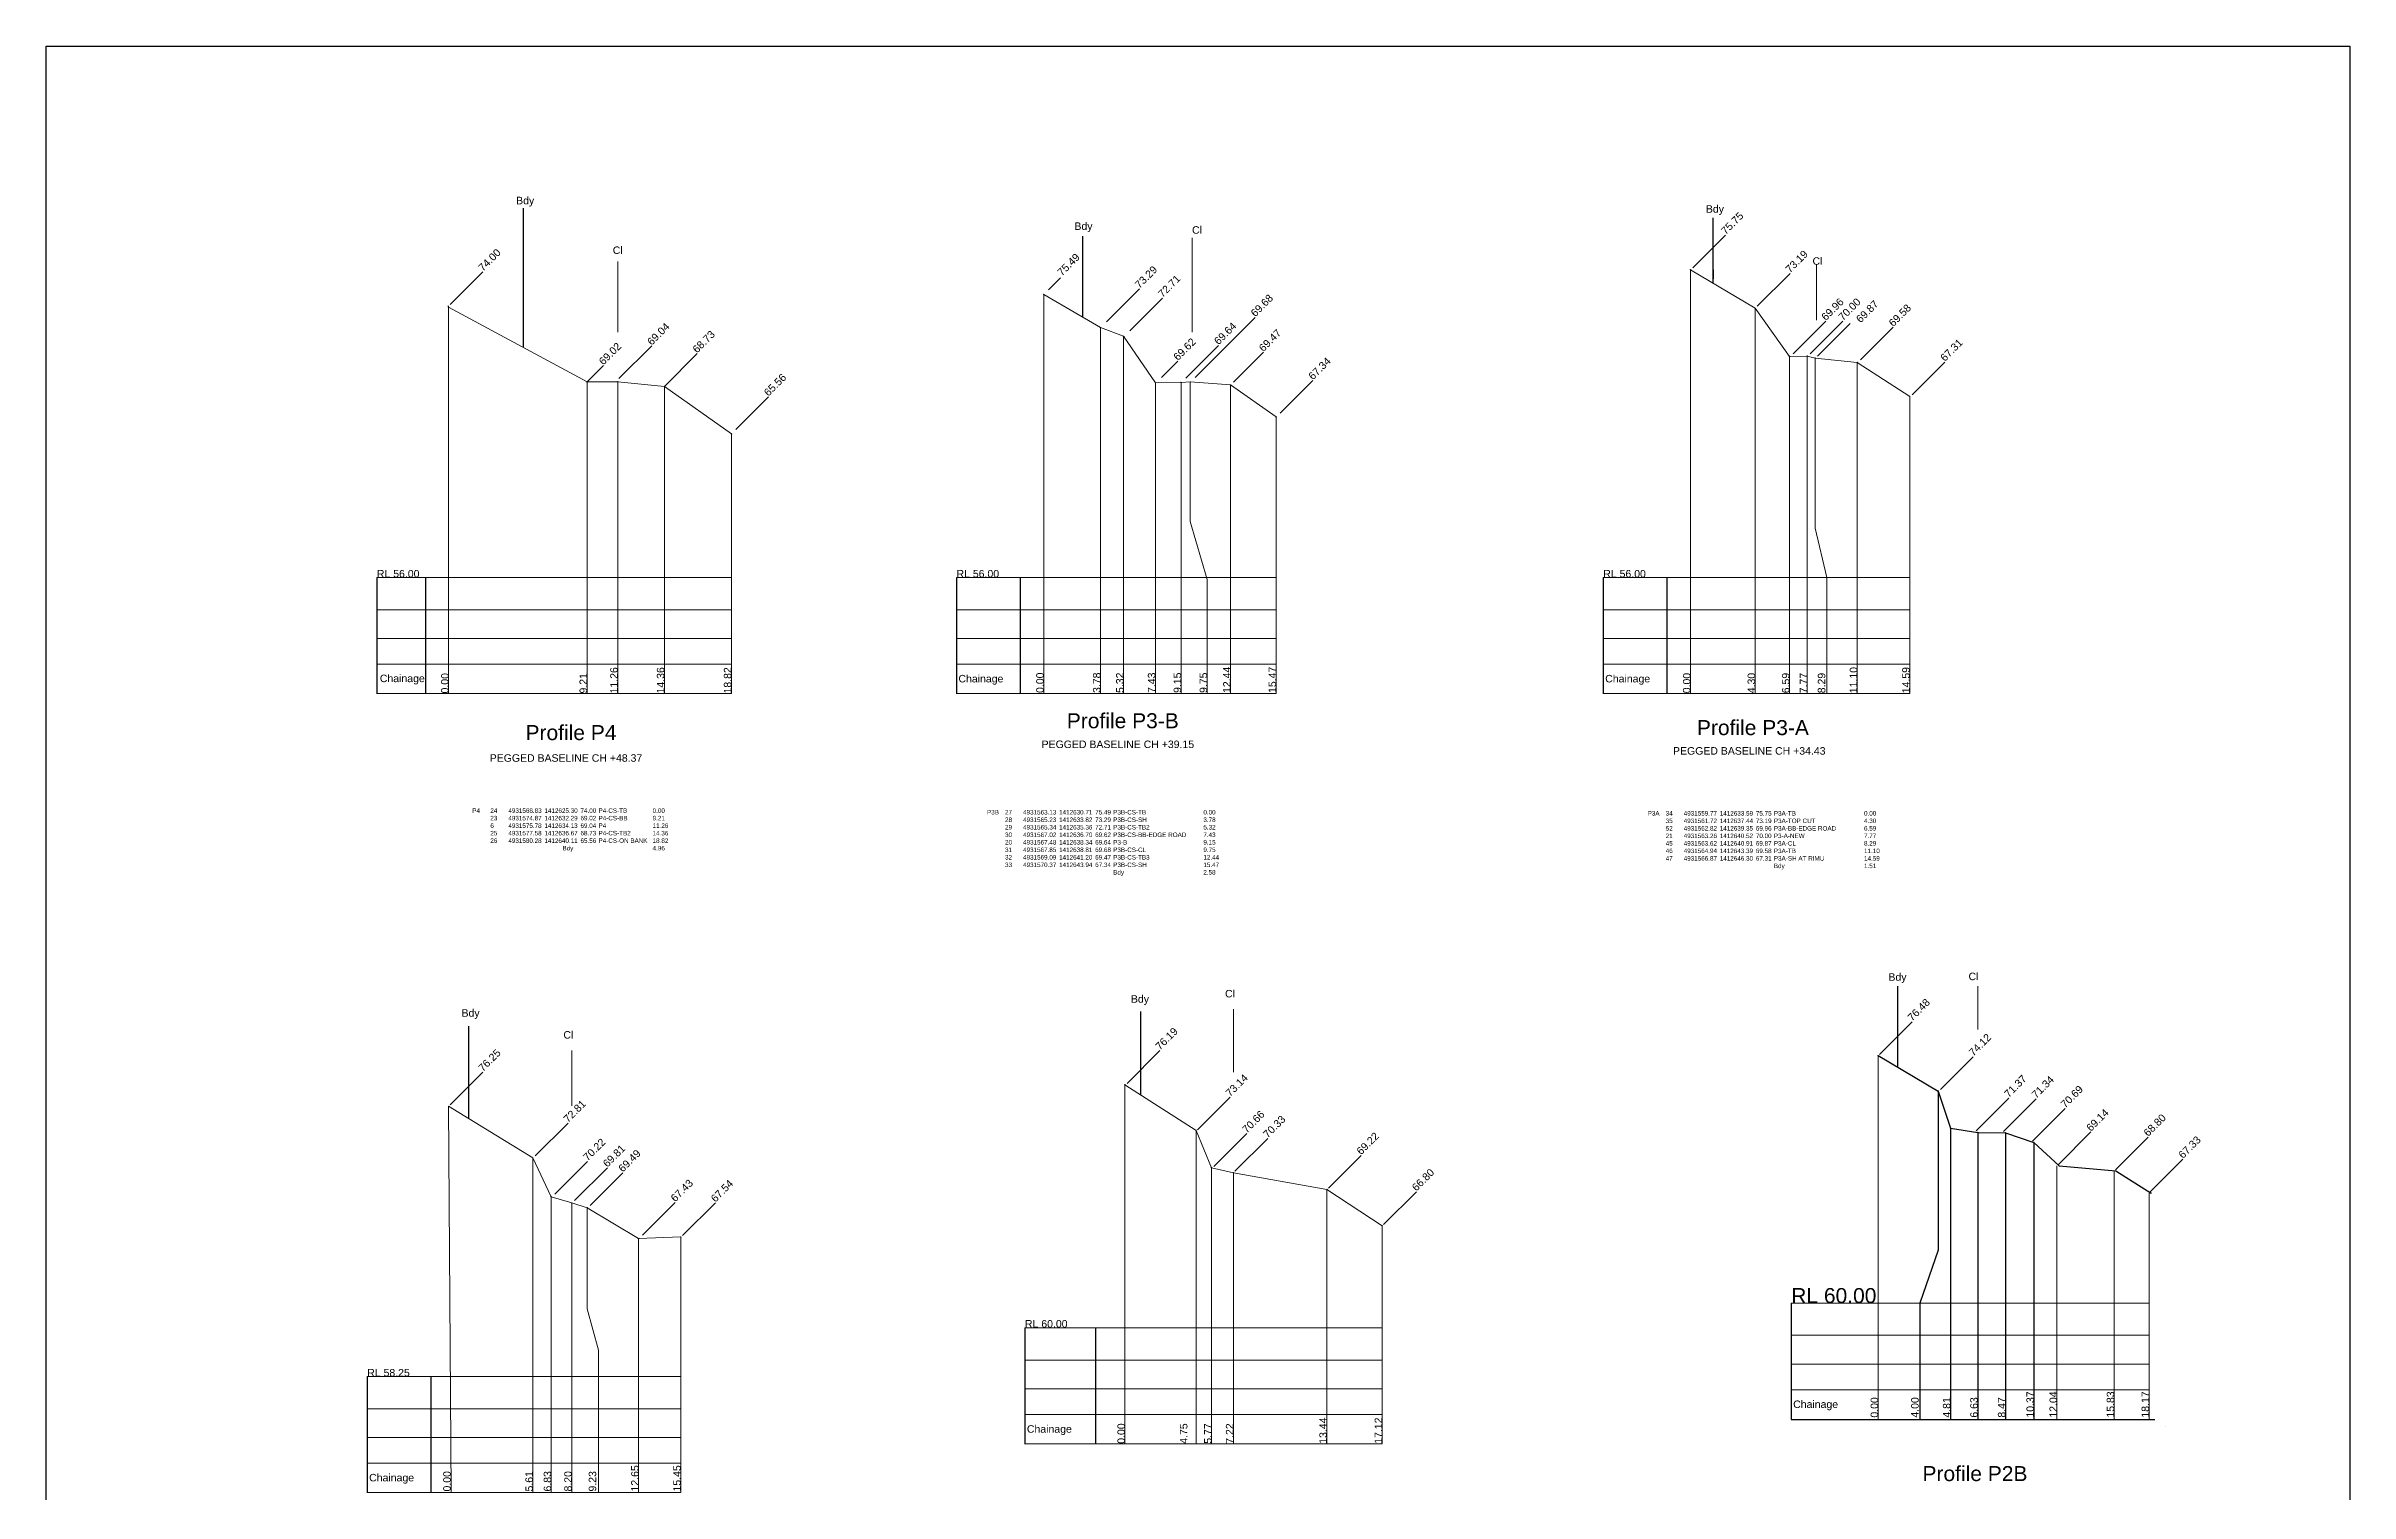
# Model space of a CAD drawing. Header units: millimetres. Extents: x -423347 to 1063494, y -223262 to 828147.
# Drawn here: x -27089 to 126246, y 130527 to 226871 of the extents above; entities that cross this region are included whole.
import ezdxf

# ---------------------------------------------------------------- set-up
doc = ezdxf.new("R2010")
doc.units = ezdxf.units.MM
doc.header["$PDMODE"] = 35
doc.header["$PDSIZE"] = 10
doc.styles.get("Standard").update_dxf_attribs({"font": 'arial.ttf'})

msp = doc.modelspace()

# ---------------------------------------------------------------- linework, layer by layer
for p, q in [((4665.648, 216076.264), (4665.648, 206801.79)), ((83866.483, 211108.606), (83866.483, 215429.176)), ((41890.043, 214207.047), (41890.043, 208818.569)), ((83866.483, 211978.173), (83866.483, 211375.817)), ((-299.312, 209482.547), (-294.352, 209572.547)), ((-5072.358, 191482.547), (-5072.358, 183737.158)), ((-1827.37, 191482.547), (-1827.37, 183761.761)), ((33506.497, 191482.547), (33506.497, 183737.158)), ((37741.736, 191482.547), (37741.736, 183761.761)), ((76552.937, 191482.547), (76552.937, 183737.157)), ((80788.176, 191482.547), (80788.176, 183761.76)), ((96126.116, 164267.019), (96126.116, 158897.609)), ((45745.217, 162575.974), (45745.217, 157054.859)), ((1030.688, 161605.563), (1030.688, 155479.704)), ((99656.116, 154818.388), (99656.116, 135422.998)), ((101476.116, 154538.388), (101476.116, 135422.998)), ((103316.116, 154508.388), (103316.116, 135422.998)), ((105216.116, 153858.388), (105216.116, 135422.998)), ((89062.226, 143168.388), (89062.226, 135422.998)), ((38061.901, 141521.355), (38061.901, 133775.966)), ((42763.194, 141521.355), (42763.194, 133800.568)), ((-5714.744, 138281.304), (-5714.744, 130535.914)), ((-1479.505, 138281.304), (-1479.505, 130560.517)), ((89062.226, 135422.998), (113259.34, 135422.998))]:
    msp.add_line(p, q)
at = {"lineweight": 0}
for p, q in [((49181.507, 214108.347), (49181.507, 207818.833)), ((82515.804, 212098.5), (84694.104, 214276.8)), ((-193.725, 209656.275), (1984.575, 211834.576)), ((10958.688, 212535.776), (10958.688, 207819.084)), ((86803.134, 209550.515), (88981.435, 211728.815)), ((90750.493, 212305.769), (90750.493, 208617.961)), ((39627.207, 210633.028), (40428.488, 211434.309)), ((43499.815, 208518.08), (45678.116, 210696.381)), ((45042.853, 207913.127), (47221.153, 210091.428)), ((49386.936, 204808.059), (53387.833, 208802.168)), ((89187.769, 206371.745), (91366.069, 208550.045)), ((90319.842, 206371.745), (92498.143, 208550.045)), ((90815.506, 206224.912), (92993.807, 208403.212)), ((93672.269, 205968.816), (95850.57, 208147.116)), ((8913.688, 204502.547), (10002.838, 205591.697)), ((11042.486, 204725.032), (13220.786, 206903.333)), ((14060.688, 204212.547), (16238.989, 206390.848)), ((47150.163, 204800.497), (48239.314, 205889.648)), ((48770.075, 204760.268), (50948.376, 206938.569)), ((51942.475, 204495.429), (53928.344, 206481.298)), ((97110.521, 203654.618), (99288.822, 205832.918)), ((55048.754, 202425.711), (57227.055, 204604.012)), ((18811.113, 201337.891), (20989.414, 203516.192)), ((-5072.358, 189338.064), (18520.688, 189338.064)), ((33506.497, 189338.064), (54775.043, 189338.064)), ((76552.937, 189338.063), (96946.483, 189338.063)), ((-5072.358, 187418.576), (18520.688, 187418.576)), ((33506.497, 187418.576), (54775.043, 187418.576)), ((76552.937, 187418.575), (96946.483, 187418.575)), ((-5072.358, 185705.342), (18520.688, 185705.342)), ((33506.497, 185705.342), (54775.043, 185705.342)), ((76552.937, 185705.341), (96946.483, 185705.341)), ((-5072.358, 183761.761), (18520.688, 183761.761)), ((33506.497, 183761.761), (54775.043, 183761.761)), ((76552.937, 183761.76), (96946.483, 183761.76)), ((101476.116, 164268.405), (101476.116, 161379.669)), ((51935.217, 162740.222), (51935.217, 158536.888)), ((94931.919, 159726.641), (97110.219, 161904.941)), ((7900.688, 159997.312), (7900.688, 156309.504)), ((44866.462, 157799.197), (47044.762, 159977.498)), ((99002.27, 157397.095), (101180.571, 159575.395)), ((-193.624, 156365.931), (1984.676, 158544.231)), ((49536.227, 154698.513), (51714.527, 156876.814)), ((101362.794, 154637.081), (103541.095, 156815.381)), ((103184.51, 154587.987), (105362.811, 156766.287)), ((5471.722, 152971.705), (7650.023, 155150.006)), ((105118.385, 153942.358), (107296.686, 156120.658)), ((50641.365, 152272.149), (52819.666, 154450.45)), ((52038.8, 151947.027), (54217.1, 154125.327)), ((106827.603, 152384.11), (109005.903, 154562.411)), ((110635.209, 152046.388), (112813.51, 154224.688)), ((6777.511, 150421.096), (8955.812, 152599.397)), ((8090.989, 149996.626), (10269.289, 152174.927)), ((9119.216, 149671.641), (11297.516, 151849.941)), ((58255.491, 150824.285), (60433.792, 153002.586)), ((112956.229, 150576.826), (115134.53, 152755.126)), ((61935.287, 148405.775), (64113.587, 150584.076)), ((12605.087, 147691.736), (14783.387, 149870.036)), ((15277.793, 147668.571), (17456.093, 149846.871)), ((89062.226, 141023.904), (112879.116, 141023.904)), ((38061.901, 139376.872), (61835.217, 139376.872)), ((89062.226, 139104.416), (112879.116, 139104.416)), ((38061.901, 137457.384), (61835.217, 137457.384)), ((89062.226, 137391.182), (112879.116, 137391.182)), ((-5714.744, 136136.821), (15150.688, 136136.821)), ((-5496.327, 136136.821), (9313.362, 136136.821)), ((38061.901, 135744.15), (61835.217, 135744.15)), ((-5714.744, 134217.333), (15150.688, 134217.333)), ((-5496.327, 134217.333), (9313.362, 134217.333)), ((38061.901, 133800.568), (61835.217, 133800.568)), ((-5714.744, 132504.098), (15150.688, 132504.098)), ((-5496.327, 132504.098), (9313.362, 132504.098)), ((-5714.744, 130560.517), (15150.688, 130560.517)), ((-5496.327, 130560.517), (9313.362, 130560.517))]:
    msp.add_line(p, q, dxfattribs=at)
at = {"color": 7, "lineweight": 0}
for p, q in [((82356.483, 211978.173), (82356.483, 183761.76)), ((39310.043, 210322.997), (39310.043, 183761.761)), ((-299.312, 209482.547), (-299.312, 183761.761)), ((-299.312, 209482.547), (-299.312, 183761.761)), ((86656.483, 209418.173), (86656.483, 183761.76)), ((43090.043, 208122.997), (43090.043, 183761.761)), ((44630.043, 207542.997), (44630.043, 183761.761)), ((88946.483, 206188.173), (88946.483, 183761.76)), ((90126.483, 206228.173), (90126.483, 183761.76)), ((93456.483, 205808.173), (93456.483, 183761.76)), ((8913.688, 204502.547), (8913.688, 183761.761)), ((10958.688, 204522.547), (10958.688, 183761.761)), ((14060.688, 204212.547), (14060.688, 183761.761)), ((46740.043, 204452.997), (46740.043, 183761.761)), ((48457.043, 204472.997), (48457.043, 183761.761)), ((51750.043, 204302.997), (51750.043, 183761.761)), ((96946.483, 203538.173), (96946.483, 183761.76)), ((18520.688, 201042.547), (18520.688, 183761.761)), ((54775.043, 202172.997), (54775.043, 183761.761)), ((8913.688, 199522.547), (8913.688, 186861.315)), ((10958.688, 199562.547), (10958.688, 186861.315)), ((14060.688, 198942.547), (14060.688, 186861.315)), ((18520.688, 186861.315), (18520.688, 192602.547)), ((18520.688, 191482.547), (-5072.358, 191482.547)), ((10607.061, 191482.547), (-4202.629, 191482.547)), ((33506.497, 191482.547), (54775.043, 191482.547)), ((48316.187, 191482.547), (33506.497, 191482.547)), ((76552.937, 191482.547), (96946.483, 191482.547)), ((91362.626, 191482.547), (76552.937, 191482.547)), ((94846.116, 159648.388), (94846.116, 135422.998)), ((44715.217, 157711.355), (44715.217, 133800.568)), ((-299.312, 156281.305), (-128.643, 130560.517)), ((49465.217, 154661.355), (49465.217, 133800.568)), ((5310.688, 152841.305), (5310.688, 130560.517)), ((50485.217, 152181.355), (50485.217, 133800.568)), ((50485.217, 152181.355), (51935.217, 151851.355)), ((51935.217, 151851.355), (51935.217, 133800.568)), ((106750.116, 152308.388), (106750.116, 135422.998)), ((110559.116, 151968.388), (110559.116, 135422.998)), ((58155.217, 150741.355), (58155.217, 133800.568)), ((112879.116, 150498.388), (112879.116, 135422.998)), ((6530.688, 150251.305), (6530.688, 130560.517)), ((7900.688, 149841.305), (7900.688, 130560.517)), ((12350.688, 147461.305), (12350.688, 130560.517)), ((15150.688, 147571.305), (15150.688, 130560.517)), ((61835.217, 148321.355), (61835.217, 133800.568)), ((112879.116, 143168.388), (89062.226, 143168.388)), ((103871.916, 143168.388), (89062.226, 143168.388)), ((38061.901, 141521.355), (61835.217, 141521.355)), ((52871.591, 141521.355), (38061.901, 141521.355)), ((-5714.744, 138281.304), (15150.688, 138281.304)), ((-5714.744, 138281.304), (15150.688, 138281.304)), ((9094.946, 138281.304), (-5714.744, 138281.304)), ((9313.362, 138281.304), (-5496.327, 138281.304)), ((113983.666, 134975.545), (113983.666, 134975.545))]:
    msp.add_line(p, q, dxfattribs=at)
at = {"color": 1, "lineweight": 0}
for p, q in [((44715.217, 157711.355), (49465.217, 154661.355)), ((49465.217, 154661.355), (50485.217, 152181.355)), ((51935.217, 151851.355), (58155.217, 150741.355)), ((58155.217, 150741.355), (61835.217, 148321.355))]:
    msp.add_line(p, q, dxfattribs=at)
msp.add_lwpolyline([(-27089.055, 226870.663), (126246.338, 226870.663), (126246.338, 91723.403), (-27089.055, 91723.403)], close=True)
for points in [[(82356.483, 211978.173), (86656.483, 209418.173), (88946.483, 206188.173), (90126.483, 206228.173), (90646.483, 206098.173), (93456.483, 205808.173), (96946.483, 203538.173)], [(39310.043, 210322.997), (43090.043, 208122.997), (44630.043, 207542.997), (46740.043, 204452.997), (48457.043, 204472.997), (49060.043, 204512.997), (51750.043, 204302.997), (54775.043, 202172.997)], [(-299.312, 209482.547), (8913.688, 204502.547), (10958.688, 204522.547), (14060.688, 204212.547), (18520.688, 201042.547)], [(-299.312, 156281.305), (5310.688, 152841.305), (6530.688, 150251.305), (7900.688, 149841.305), (8930.688, 149521.305), (12350.688, 147461.305), (15150.688, 147571.305)]]:
    msp.add_lwpolyline(points, dxfattribs=at)
at = {"lineweight": 0}
for points in [[(90646.483, 206098.173), (90646.483, 194759.991), (91420.819, 191478.173), (91420.819, 183761.76)], [(49060.043, 204512.997), (49060.043, 195204.556), (50187.584, 191342.997), (50187.584, 183761.761)], [(8930.688, 149521.305), (8930.688, 142784.908), (9676.291, 140031.305), (9676.291, 130560.517)]]:
    msp.add_lwpolyline(points, dxfattribs=at)
at = {"color": 1}
msp.add_lwpolyline([(94846.116, 159648.388), (98846.116, 157288.388), (99656.116, 154818.388), (101476.116, 154538.388), (103316.116, 154508.388), (105216.116, 153858.388), (106886.116, 152308.388), (110676.116, 151968.388), (113016.116, 150498.388)], dxfattribs=at)
msp.add_lwpolyline([(98846.116, 157288.388), (98846.116, 146689.318), (97626.956, 143168.388), (97626.956, 135422.998)])
at = {"color": 7}
for p in [(82356.483, 211978.173), (82356.483, 211978.173), (39310.043, 210322.997), (39310.043, 210322.997), (-299.312, 209482.547), (-299.312, 209482.547), (86656.483, 209418.173), (43090.043, 208122.997), (44630.043, 207542.997), (88946.483, 206188.173), (90126.483, 206228.173), (90646.483, 206098.173), (93456.483, 205808.173), (8913.688, 204502.547), (10958.688, 204522.547), (14060.688, 204212.547), (46740.043, 204452.997), (48457.043, 204472.997), (49060.043, 204512.997), (51750.043, 204302.997), (96946.483, 203538.173), (18520.688, 201042.547), (54775.043, 202172.997), (94846.116, 159648.388), (94846.116, 159648.388), (44715.217, 157711.355), (98846.116, 157288.388), (98846.116, 157288.388), (-299.312, 156281.305), (49465.217, 154661.355), (99656.116, 154818.388), (101476.116, 154538.388), (103316.116, 154508.388), (105216.116, 153858.388), (5310.688, 152841.305), (50485.217, 152181.355), (51935.217, 151851.355), (106886.116, 152308.388), (110676.116, 151968.388), (58155.217, 150741.355), (113016.116, 150498.388), (6530.688, 150251.305), (7900.688, 149841.305), (8930.688, 149521.305), (12350.688, 147461.305), (15150.688, 147571.305), (61835.217, 148321.355)]:
    msp.add_point(p, dxfattribs=at)

# ---------------------------------------------------------------- texts
at = {"lineweight": 0}
for s, p in [('Bdy', (4197.579, 216332.254)), ('Bdy', (83383.501, 215774.321)), ('Bdy', (41355.203, 214629.548)), ('Cl', (49181.507, 214374.083)), ('Cl', (10628.873, 213026.53)), ('Cl', (90479.418, 212305.769)), ('Chainage', (-4874.146, 184516.086)), ('Chainage', (33635.97, 184497.767)), ('Chainage', (76682.409, 184497.766)), ('Bdy', (95531.112, 164633.228)), ('Cl', (100862.299, 164671.484)), ('Bdy', (562.278, 162236.396)), ('Bdy', (45115.254, 163170.749)), ('Cl', (51376.833, 163522.708)), ('Cl', (7342.304, 160779.797)), ('Chainage', (89191.699, 136183.607)), ('Chainage', (38191.373, 134536.575)), ('Chainage', (-5585.271, 131296.524))]:
    msp.add_text(s, height=500, dxfattribs=at).set_placement(p)
for s, rotation, p in [('75.75', 45, (84694.104, 214276.8)), ('74.00', 45, (1984.575, 211834.576)), ('73.19', 45, (88981.435, 211728.815)), ('75.49', 45, (40520.992, 211526.812)), ('73.29', 45, (45678.116, 210696.381)), ('72.71', 45, (47221.153, 210091.428)), ('69.68', 45, (53387.833, 208802.168)), ('69.96', 45, (91366.069, 208550.045)), ('70.00', 45, (92498.143, 208550.045)), ('69.87', 45, (93677.515, 208403.212)), ('69.58', 45, (95850.57, 208147.116)), ('69.02', 45, (10002.838, 205591.697)), ('69.04', 45, (13220.786, 206903.333)), ('68.73', 45, (16238.989, 206390.848)), ('69.62', 45, (48239.314, 205889.648)), ('69.64', 45, (50948.376, 206938.569)), ('69.47', 45, (53928.344, 206481.298)), ('67.31', 45, (99288.822, 205832.918)), ('67.34', 45, (57227.055, 204604.012)), ('65.56', 45, (20989.414, 203516.192)), ('0.00', 90, (-299.312, 183761.761)), ('9.21', 90, (8913.688, 183761.761)), ('11.26', 90, (10958.688, 183761.761)), ('14.36', 90, (14060.688, 183761.761)), ('18.82', 90, (18520.688, 183761.761)), ('0.00', 90, (39310.043, 183795.879)), ('3.78', 90, (43090.043, 183795.879)), ('5.32', 90, (44630.043, 183795.879)), ('7.43', 90, (46740.043, 183795.879)), ('9.15', 90, (48457.043, 183795.879)), ('9.75', 90, (50187.584, 183795.879)), ('12.44', 90, (51750.043, 183795.879)), ('15.47', 90, (54775.043, 183795.879)), ('0.00', 90, (82356.483, 183774.958)), ('4.30', 90, (86656.483, 183774.958)), ('6.59', 90, (88946.483, 183774.958)), ('7.77', 90, (90126.483, 183774.958)), ('8.29', 90, (91330.177, 183774.958)), ('11.10', 90, (93456.483, 183774.958)), ('14.59', 90, (96946.483, 183774.958)), ('76.48', 45, (97110.219, 161904.941)), ('76.19', 45, (47044.762, 159977.498)), ('74.12', 45, (101180.571, 159575.395)), ('76.25', 45, (1984.676, 158544.231)), ('73.14', 45, (51714.527, 156876.814)), ('71.37', 45, (103541.095, 156815.381)), ('71.34', 45, (105362.811, 156766.287)), ('72.81', 45, (7650.023, 155150.006)), ('70.69', 45, (107296.686, 156120.658)), ('70.66', 45, (52819.666, 154450.45)), ('70.33', 45, (54217.1, 154125.327)), ('69.14', 45, (109005.903, 154562.411)), ('68.80', 45, (112813.51, 154224.688)), ('70.22', 45, (8955.812, 152599.397)), ('69.81', 45, (10269.289, 152174.927)), ('69.49', 45, (11297.516, 151849.941)), ('69.22', 45, (60433.792, 153002.586)), ('67.33', 45, (115134.53, 152755.126)), ('66.80', 45, (64113.587, 150584.076)), ('67.43', 45, (14783.387, 149870.036)), ('67.54', 45, (17456.093, 149846.871)), ('0.00', 90, (94846.116, 135542.057)), ('4.00', 90, (97542.697, 135542.057)), ('4.81', 90, (99656.116, 135542.057)), ('6.63', 90, (101476.116, 135542.057)), ('8.47', 90, (103316.116, 135542.057)), ('10.37', 90, (105216.116, 135542.057)), ('12.04', 90, (106750.116, 135542.057)), ('15.83', 90, (110559.116, 135542.057)), ('18.17', 90, (112879.116, 135542.057)), ('0.00', 90, (44715.217, 133801.702)), ('4.75', 90, (48875.257, 133801.702)), ('5.77', 90, (50485.217, 133801.702)), ('7.22', 90, (51935.217, 133801.702)), ('13.44', 90, (58155.217, 133801.702)), ('17.12', 90, (61835.217, 133801.702)), ('0.00', 90, (-158.342, 130622.917)), ('5.61', 90, (5310.688, 130622.917)), ('6.83', 90, (6530.688, 130622.917)), ('8.20', 90, (7900.688, 130622.917)), ('9.23', 90, (9527.451, 130622.917)), ('12.65', 90, (12350.688, 130622.917)), ('15.45', 90, (15150.688, 130622.917))]:
    msp.add_text(s, height=500, rotation=rotation).set_placement(p)
for s, height, p in [('RL 56.00', 500, (-5072.358, 191482.547)), ('RL 56.00', 500, (33506.497, 191482.547)), ('RL 56.00', 500, (76552.937, 191482.547)), ('RL 60.00', 1000, (89062.226, 143168.388)), ('RL 60.00', 500, (38061.901, 141538.409)), ('RL 58.25', 500, (-5714.744, 138281.304))]:
    msp.add_text(s, height=height).set_placement(p)
at = {"insert": (26741.083, 193811.17), "char_height": 2.5, "width": 14145.54121, "attachment_point": 1, "rotation": 90}
msp.add_mtext('0.00 \\P9.21 \\P11.26 \\P14.36 \\P18.82 ', dxfattribs=at)
at = {"attachment_point": 1}
for s, insert, char_height, width in [('Profile P3-B', (40846.69, 182446.235), 1000, 8744.60138), ('Profile P4', (4818.945, 181656.859), 1000, 8744.60138), ('Profile P3-A', (82785.461, 181987.475), 1000, 8744.60138), ('^IP4^I24^I4931568.83 ^I1412625.30 ^I74.00 ^IP4-CS-TB^I^I0.00 \\P^I^I23^I4931574.87 ^I1412632.29 ^I69.02 ^IP4-CS-BB^I^I9.21 \\P^I^I6^I4931575.78 ^I1412634.13 ^I69.04 ^IP4^I^I^I11.26 \\P^I^I25^I4931577.58 ^I1412636.67 ^I68.73 ^IP4-CS-TB2^I^I14.36 \\P^I^I26^I4931580.28 ^I1412640.11 ^I65.56 ^IP4-CS-ON BANK^I18.82 \\P^I^I^I^I^I^IBdy^I^I^I^I^I4.96', (79.318, 176112.145), 300, 23175.15581), ('P3B^I27^I4931563.13 ^I1412630.71 ^I75.49 ^IP3B-CS-TB^I^I^I^I0.00 \\P^I28^I4931565.23 ^I1412633.82 ^I73.29 ^IP3B-CS-SH^I^I^I^I3.78 \\P^I29^I4931565.34 ^I1412635.36 ^I72.71 ^IP3B-CS-TB2 ^I^I^I5.32 \\P^I30^I4931567.02 ^I1412636.70 ^I69.62 ^IP3B-CS-BB-EDGE ROAD^I7.43 \\P^I20^I4931567.48 ^I1412638.34 ^I69.64 ^IP3-B^I           ^I^I^I9.15 \\P^I31^I4931567.85 ^I1412638.81 ^I69.68 ^IP3B-CS-CL^I^I^I^I9.75 \\P^I32^I4931569.09 ^I1412641.20 ^I69.47 ^IP3B-CS-TB3 ^I^I^I12.44 \\P^I33^I4931570.37 ^I1412643.94 ^I67.34 ^IP3B-CS-SH^I^I^I^I15.47 \\P^I^I^I^I^I^I^IBdy^I^I^I^I^I2.58', (35535.884, 176003.217), 300, 21490.84299), ('P3A^I34^I4931559.77 ^I1412633.59 ^I75.75 ^IP3A-TB^I^I^I^I0.00 \\P^I35^I4931561.72^I1412637.44^I73.19 ^IP3A-TOP CUT^I^I^I4.30 \\P^I52^I4931562.82 ^I1412639.35 ^I69.96 ^IP3A-BB-EDGE ROAD^I^I6.59\\P^I21^I4931563.26 ^I1412640.52 ^I70.00 ^IP3-A-NEW^I^I^I^I7.77 \\P^I45^I4931563.62 ^I1412640.91 ^I69.87 ^IP3A-CL^I^I^I^I8.29 \\P^I46^I4931564.94 ^I1412643.39 ^I69.58 ^IP3A-TB^I^I^I^I11.10 \\P^I47^I4931566.87 ^I1412646.30 ^I67.31 ^IP3A-SH AT RIMU^I^I^I14.59\\P^I^I^I^I^I^I^IBdy^I^I^I^I^I1.51', (79506.588, 175931.849), 300, 18534.75434), ('Profile P2B', (97796.876, 132315.279), 1000, 8744.60138)]:
    msp.add_mtext(s, dxfattribs=dict(at, insert=insert, char_height=char_height, width=width))
at = {"lineweight": 0, "char_height": 500, "width": 13494.94798, "attachment_point": 1}
for s, insert in [('PEGGED BASELINE CH +48.37', (2439.047, 179714.382)), ('PEGGED BASELINE CH +39.15', (39169.465, 180626.288)), ('PEGGED BASELINE CH +34.43', (81194.598, 180188.244))]:
    msp.add_mtext(s, dxfattribs=dict(at, insert=insert))

doc.saveas('drawing.dxf')
